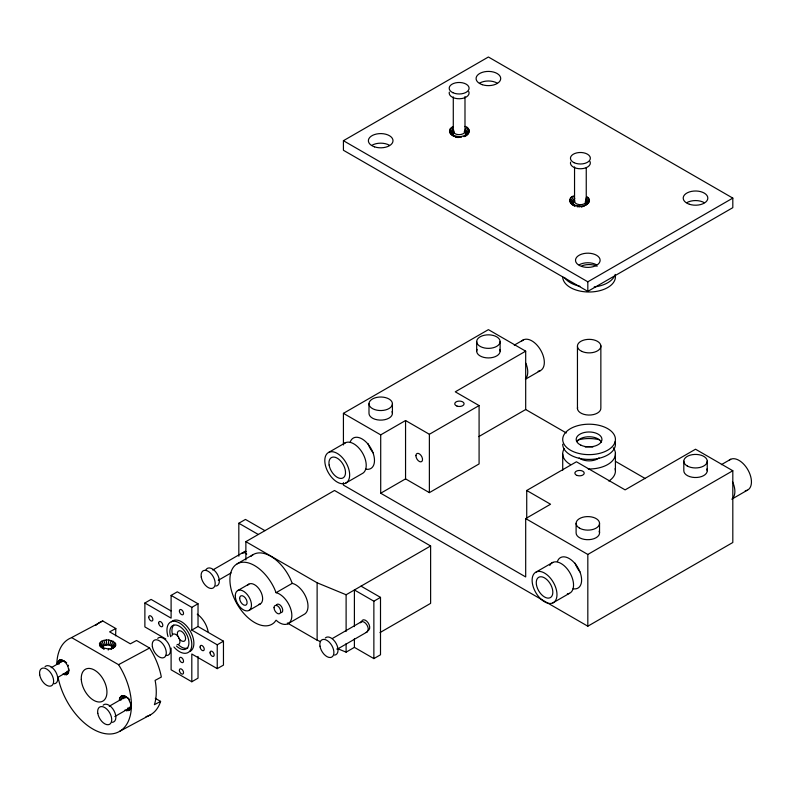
<?xml version="1.0" encoding="UTF-8"?>
<svg xmlns="http://www.w3.org/2000/svg" width="791" height="791" viewBox="0 0 791 791"><rect width="100%" height="100%" fill="white"/><g stroke="black" fill="none" stroke-linecap="round" stroke-linejoin="round"><path stroke-width="1.19" d="M171.024 610.919L151.091 599.41L144.882 603.009L144.882 626.917L165.853 639.019M171.103 648.086L171.103 669.799L191.808 681.763L191.808 654.009L217.238 668.632L223.458 665.122L223.458 641.185L198.027 626.502L191.808 630.091L217.238 644.803L217.238 668.632M238.823 556.221L238.823 523.247L245.457 519.42L264.926 530.652M245.872 559.979L245.872 541.657L334.514 490.479L430.62 545.968L430.62 603.365L380.006 632.582M320.464 641.57L317.122 640.196L317.122 582.789L245.872 541.657M337.193 648.472L346.112 652.15L346.112 643.607M346.112 631.386L346.112 594.753L430.62 545.968M346.112 652.15L354.398 647.364L354.398 638.821M354.398 626.61L354.398 589.967L373.866 601.209L380.501 597.383L380.501 654.78L373.866 658.606L354.398 647.364M373.866 658.606L373.866 601.209M453.283 131.454L453.283 96.898M464.989 131.098L464.989 96.542M574.543 201.468L574.543 166.901M586.25 201.112L586.25 167.781M124.978 710.021L126.797 710.733L129.793 709.923L131.029 706.531L130.861 702.448M130.683 708.489L130.792 704.85L129.793 709.923M115.615 635.826L115.832 628.529L102.8 621.004L101.95 621.291A52.72 31.492 61.8 0 0 95.78 625.414M62.845 674.09L66.296 674.763L67.621 674.001L68.501 672.577L68.599 670.175M454.37 136.349C449.288 135.202 447.597 128.28 453.302 126.59M451.177 134.371L454.083 136.101L452.996 134.361L454.321 131.731M571.3 203.722L575.275 206.154C570.034 205.096 567.167 197.938 573.435 195.95L574.731 198.63M574.207 205.452L573.178 202.783L574.721 200.924M67.621 674.001L68.016 670.837M108.842 640.018C105.51 639.81 101.08 640.216 99.458 643.627L100.259 646.425L104.165 649.203L102.85 646.919L104.165 645.505L108.209 644.863L108.842 640.018L113.36 641.392L115.664 643.953L115.664 645.387L114.873 646.731L111.65 648.838M579.744 207.084L579.852 206.243C584.994 207.252 593.507 201.023 587.011 196.692L585.953 198.373M65.653 662.057L61.451 659.773L59.809 659.803L57.595 661.998L57.249 663.936L59.236 663.975M68.501 672.577L68.847 668.79M127.786 697.939L125.393 696.298L121.923 695.625L119.688 697.83L119.342 699.788L121.349 699.837M128.458 710.694L129.259 707.253M66.296 674.763L67.116 671.361M465.009 126.382C471.357 127.905 469.617 135.548 463.971 136.635L465.85 134.124L464.248 131.543M586.586 204.562L584.094 205.996L585.726 204.404L585.281 201.675M155.293 698.324L160.583 701.38L160.217 702.566A52.72 31.492 61.8 0 1 146.019 716.636M108.209 644.863L109.603 645.14L111.284 640.512M126.797 710.733L127.875 707.965M64.654 674.792L65.544 672.518M68.847 670.63L67.868 665.992L68.283 665.211M110.789 649.342L115.664 645.387M109.603 645.14L110.789 645.644L113.36 641.392M464.772 130.703L466.878 127.331M108.209 650.014L108.851 649.045L113.36 647.849M465.148 132.315L468.282 128.528M586.062 200.726L588.415 197.879M112.104 647.928L111.65 646.326L114.863 642.579M465.701 133.195L469.132 129.882M585.824 202.555L589.255 199.243M582.314 206.016L581.336 206.935L582.819 206.57M112.104 647.107L115.664 643.953M465.85 134.124L469.36 131.316M585.983 203.475L589.493 200.677M465.602 135.043L468.974 132.74M585.726 204.404L589.107 202.101M111.65 648.689L114.873 646.731M464.96 135.904L467.985 134.065M585.083 205.255L588.108 203.416M217.238 644.803L223.458 641.185M191.808 681.763L198.027 678.154L198.027 656.451M343.423 140.699L488.403 57.001L732.812 198.106L732.812 207.667L587.822 291.375L343.423 150.27L343.423 140.699L587.822 281.804L732.812 198.106M343.423 444.967L343.423 413.347L488.403 329.639L525.689 351.164L525.689 409.52L478.743 436.632M328.908 452.284L345.479 442.713M514.269 345.153L523.583 339.764M380.708 434.872L405.556 420.525L429.375 434.279L479.089 405.575L479.089 463.931L429.375 492.635L405.556 478.881L380.708 493.228L380.708 434.872L343.423 413.347M525.689 351.164L455.27 391.822L479.089 405.575M345.538 483.212A17.57 10.145 60 0 0 341.069 456.318A17.57 10.145 60 0 0 325.071 463.714A17.57 10.145 60 0 0 345.538 483.212L362.11 473.641A17.57 10.145 60 0 0 362.11 452.314A17.57 10.145 60 0 0 343.739 443.939M525.718 379.067L540.213 370.702M212.73 570.004L242.659 552.721M144.882 603.009L171.103 618.137L171.103 595.405L177.313 591.826L198.027 603.78L198.027 626.502M51.168 667.703L61.856 661.533M237.142 563.845L253.298 554.521M218.276 580.307L231.101 572.902M57.783 677.393L67.403 671.836M171.103 595.405L191.808 607.369L198.027 603.78M237.676 590.6L248.858 584.144M276.079 592.686L278.125 593.359A17.57 10.145 60 0 1 291.849 615.556A17.57 10.145 60 0 1 278.125 621.904L276.079 620.223L274.507 622.28A34.853 20.121 60 0 1 238.071 605.659A34.853 20.121 60 0 1 238.071 563.36A34.853 20.121 60 0 1 274.507 588.82L276.079 592.686L292.235 583.353L294.282 584.035A17.57 10.145 60 0 1 306.928 599.776A17.57 10.145 60 0 1 303.892 614.518L287.736 623.852M249.096 610.385L260.279 603.928M109.257 706.244L124.227 697.603M114.804 716.557L129.773 707.915M526.727 518.441L526.727 490.479L576.431 461.776L625.108 489.876L695.526 449.219L732.812 470.744L732.812 542.497L587.822 626.205L343.423 485.101L343.423 482.668M380.708 493.228L525.689 576.936L525.689 518.58L550.546 504.233L526.727 490.479M332.507 638.426L361.368 621.756M336.986 649.352L366.915 632.068M721.382 464.653L730.706 459.274M536.229 571.972L552.8 562.411M525.689 518.58L587.822 554.451L732.812 470.744M731.804 499.17L747.337 490.202M552.86 602.91A17.57 10.145 60 0 0 548.39 576.006A17.57 10.145 60 0 0 532.392 583.402A17.57 10.145 60 0 0 552.86 602.91L569.431 593.339M56.833 663.698A52.72 31.492 61.8 0 1 58.178 654.068L59.068 651.22A52.72 31.492 61.8 0 1 70.903 637.951L102.8 621.004M115.832 628.529L109.623 631.861L130.337 643.815L136.546 640.492L149.578 648.017L150.379 649.253A52.72 31.492 61.8 0 1 161.028 675.504L161.315 677.056L155.105 680.389L155.52 682.603A52.72 31.492 61.8 0 1 154.907 703.041L154.383 704.712L160.583 701.38M71.754 637.665L118.531 664.677L149.578 648.017M119.55 731.398L150.597 714.738M466.453 135.202L459.719 136.883L452.828 135.449M108.851 649.045L101.762 647.611M572.951 204.81L579.852 206.243M57.595 661.998L60.007 662.462M119.688 697.83L123.584 698.611M125.393 696.298L129.714 699.798M58.485 660.574L61.817 661.731M120.578 696.396L125.057 697.988M455.151 136.794L456.486 137.318L454.884 136.26M317.122 582.789L346.112 594.753M59.809 659.803L64.625 661.662L61.451 659.773M121.923 695.625L125.818 697.553M525.689 409.52L566.277 432.954M615.418 461.331L645.327 478.595M361.032 586.141L380.501 597.383M238.823 523.247L258.301 534.479M287.341 623.001L317.122 640.196M123.574 695.586L126.758 697.533M63.26 660.475L66.671 662.838M127.193 697.672L128.804 698.72M570.173 202.437L573.475 204.622M450.039 133.086L453.352 135.271M100.259 646.425L103.305 648.521M569.629 201.033L573.129 203.712M449.496 131.682L452.996 134.361M110.789 645.644L111.65 646.326M99.468 645.051L102.85 647.74M569.708 199.589L573.178 202.783M449.575 130.238L453.045 133.422M99.458 643.627L102.85 646.919M570.4 198.205L573.623 201.883M450.267 128.854L453.5 132.532M577.371 206.105L578.132 206.995M457.238 136.744L458.009 137.634M65.04 661.84L67.868 665.992M100.259 642.282L103.295 646.158M571.675 196.969L574.444 201.082M451.542 127.608L453.767 130.901M118.531 664.677L119.332 665.913A52.72 31.492 61.8 0 1 129.981 692.165L130.683 695.932A52.72 31.492 61.8 0 1 130.06 716.369L129.17 719.217A52.72 31.492 61.8 0 1 92.804 729.005A52.72 31.492 61.8 0 1 58.257 678.283L58.109 677.501M101.762 641.155L104.165 645.505M128.795 699.59L130.812 704.247M292.235 583.353L290.663 579.487A34.853 20.121 60 0 0 250.787 556.468M103.839 640.364L105.341 645.051M106.281 639.968L106.736 644.833M707.243 461.183L707.243 470.744M683.81 461.183L683.81 470.744A11.717 6.763 0 0 0 697.059 477.457A11.717 6.763 0 0 0 706.847 468.994M615.418 453.292L615.418 470.507M600.853 345.756L600.853 407.938A11.717 6.763 0 0 1 588.544 415.048A11.717 6.763 0 0 1 577.578 407.236M599.538 523.365L599.538 532.926M587.822 281.804L587.822 291.375M587.822 554.451L587.822 626.205M577.45 346.468L577.45 408.65M576.105 523.365L576.105 532.926A11.717 6.763 0 0 0 589.354 539.64A11.717 6.763 0 0 0 599.143 531.176M562.717 454.242L562.717 470.24M500.12 341.603A11.717 6.763 0 0 1 482.55 347.457A11.717 6.763 0 0 1 482.55 335.74A11.717 6.763 0 0 1 500.12 341.603L500.12 351.164M476.686 341.603L476.686 351.164M429.375 434.279L429.375 492.635M405.556 420.525L405.556 478.881M392.425 403.786A11.717 6.763 0 0 1 374.845 409.639A11.717 6.763 0 0 1 374.845 397.922A11.717 6.763 0 0 1 392.425 403.786L392.425 413.347M368.992 403.786L368.992 413.347A11.717 6.763 0 0 0 382.231 420.061A11.717 6.763 0 0 0 392.02 411.597M191.808 607.369L191.808 630.091M157.706 638.367A9.957 5.755 60 0 1 169.096 644.942A9.957 5.755 60 0 1 165.576 655.423M172.478 634.511A5.853 3.382 60 0 1 179.181 638.377A5.853 3.382 60 0 1 177.105 644.546M171.776 635.924A5.853 3.382 60 0 1 172.042 635.124M177.866 636.389A5.853 3.382 60 0 1 181.09 631.099A5.853 3.382 60 0 1 185.351 639.959A5.853 3.382 60 0 1 178.529 637.764M170.678 636.715A13.477 7.781 60 0 1 177.728 625.473A13.477 7.781 60 0 1 188.891 643.518A13.477 7.781 60 0 1 176.442 646.029M171.4 621.835A17.57 10.145 60 0 1 189.771 630.209A17.57 10.145 60 0 1 189.771 651.537M168.028 636.547A17.57 10.145 60 0 1 177.797 622.122A17.57 10.145 60 0 1 191.649 646.672A17.57 10.145 60 0 1 173.931 647.018M187.833 647.928A13.477 7.781 60 0 1 178.509 644.833M172.497 634.669A13.477 7.781 60 0 1 173.743 625.157M197.256 614.182A17.57 10.145 60 0 1 208.112 631.732M45.038 666.635A9.957 5.755 60 0 1 55.963 672.291A9.957 5.755 60 0 1 54.253 683.78M103.127 705.186A9.957 5.755 60 0 1 114.062 710.832A9.957 5.755 60 0 1 112.342 722.331M205.858 569.985A9.957 5.755 60 0 1 217.011 573.683A9.957 5.755 60 0 1 215.814 586.082M242.086 553.127A5.853 3.382 60 0 1 246.713 554.066M325.309 637.981A9.957 5.755 60 0 1 336.234 643.627A9.957 5.755 60 0 1 334.524 655.126M360.36 622.784A5.853 3.382 60 0 1 366.915 624.959A5.853 3.382 60 0 1 366.213 632.256M243.114 553.176A5.853 3.382 60 0 1 246.041 551.485M361.586 621.578A5.853 3.382 60 0 1 368.102 622.784A5.853 3.382 60 0 1 367.657 630.467M247.573 585.33A11.42 6.595 60 0 1 260.279 590.739A11.42 6.595 60 0 1 258.608 604.443M276.217 605.55A4.687 2.709 60 0 1 281.438 606.509A4.687 2.709 60 0 1 281.082 612.659M499.724 349.414A11.717 6.763 0 0 1 488.403 357.928A11.717 6.763 0 0 1 477.092 349.414M615.101 468.608A26.36 15.217 0 0 1 608.843 481.057M613.262 447.726A26.36 15.217 0 0 1 588.237 468.984M570.43 464.535A26.36 15.217 0 0 1 564.26 448.616M578.092 439.925A26.36 15.217 0 0 1 599.538 439.796M599.024 457.94A12.3 7.099 0 0 1 579.111 457.94M585.271 447.014A12.3 7.099 0 0 1 592.864 447.014M350.245 442.031A17.57 10.145 60 0 1 370.85 448.22A17.57 10.145 60 0 1 365.907 469.152M557.368 561.61A17.57 10.145 60 0 1 577.974 567.8A17.57 10.145 60 0 1 573.02 588.731M373.401 453.016A17.57 10.145 60 0 1 367.973 443.603M579.951 571.903A17.57 10.145 60 0 1 575.097 563.182M590.017 161.532A9.957 5.755 0 0 1 580.92 168.76A9.957 5.755 0 0 1 570.558 162.125M585.617 199.757A5.853 3.382 0 0 1 581.316 204.632A5.853 3.382 0 0 1 574.612 200.756M468.756 91.529A9.957 5.755 0 0 1 459.66 98.756A9.957 5.755 0 0 1 449.298 92.112M464.792 130.406A5.853 3.382 0 0 1 458.829 134.658A5.853 3.382 0 0 1 453.668 130.07M479.712 83.065A12.3 7.099 0 0 1 497.104 83.065M686.825 202.644A12.3 7.099 0 0 1 704.227 202.644M372.007 145.247A12.3 7.099 0 0 1 389.399 145.247M579.131 264.827A12.3 7.099 0 0 1 596.523 264.827M456.852 137.288A6.447 3.718 0 0 1 461.598 137.199M576.985 206.649A6.447 3.718 0 0 1 581.721 206.56M615.101 274.408A26.36 15.217 0 0 1 591.134 291.958A26.36 15.217 0 0 1 562.708 276.791M614.142 276.712A26.36 15.217 0 0 1 594.209 286.935M579.941 286.283A26.36 15.217 0 0 1 564.458 277.453M582.047 265.766A12.883 7.445 0 0 1 597.175 266.221M615.101 441.803A26.36 15.217 0 0 1 572.476 451.246A26.36 15.217 0 0 1 579.625 425.212A26.36 15.217 0 0 1 615.101 441.803A26.36 15.217 0 0 1 591.134 459.373A26.36 15.217 0 0 1 562.708 444.206M577.034 441.536A12.883 7.445 0 0 1 589.74 436.77A12.883 7.445 0 0 1 601.516 442.278M521.852 340.99A17.57 10.145 60 0 1 541.133 350.967A17.57 10.145 60 0 1 538.117 371.246M525.867 363.277A17.57 10.145 60 0 1 525.382 379.037M728.966 460.5A17.57 10.145 60 0 1 748.256 470.467A17.57 10.145 60 0 1 745.241 490.746M732.506 481.67A17.57 10.145 60 0 1 732.506 498.538M549.765 565.486A17.57 10.145 60 0 1 569.431 572.012A17.57 10.145 60 0 1 567.325 593.893M152.366 646.534A9.957 5.755 60 0 0 163.964 657.588A9.957 5.755 60 0 0 161.433 642.351A9.957 5.755 60 0 0 152.366 646.534M179.428 611.483A2.927 1.691 60 0 0 182.84 614.736A2.927 1.691 60 0 0 182.098 610.247A2.927 1.691 60 0 0 179.428 611.483M210.05 652.832A2.927 1.691 60 0 0 213.323 656.411A2.927 1.691 60 0 0 212.947 652.071A2.927 1.691 60 0 0 210.05 652.832M200.103 647.087A2.927 1.691 60 0 0 203.386 650.667A2.927 1.691 60 0 0 203.01 646.326A2.927 1.691 60 0 0 200.103 647.087M158.684 623.17A2.927 1.691 60 0 0 161.957 626.749A2.927 1.691 60 0 0 161.582 622.418A2.927 1.691 60 0 0 158.684 623.17M148.738 617.435A2.927 1.691 60 0 0 152.02 621.014A2.927 1.691 60 0 0 151.645 616.673A2.927 1.691 60 0 0 148.738 617.435M179.428 670.798A2.927 1.691 60 0 0 182.84 674.041A2.927 1.691 60 0 0 182.098 669.562A2.927 1.691 60 0 0 179.428 670.798M179.428 659.318A2.927 1.691 60 0 0 182.84 662.561A2.927 1.691 60 0 0 182.098 658.082A2.927 1.691 60 0 0 179.428 659.318M39.708 674.812A9.957 5.755 60 0 0 51.306 685.866A9.957 5.755 60 0 0 48.765 670.62A9.957 5.755 60 0 0 39.708 674.812M97.797 713.363A9.957 5.755 60 0 0 109.395 724.408A9.957 5.755 60 0 0 106.864 709.171A9.957 5.755 60 0 0 97.797 713.363M201.26 577.114A9.957 5.755 60 0 0 212.868 588.158A9.957 5.755 60 0 0 210.327 572.921A9.957 5.755 60 0 0 201.26 577.114M319.979 646.148A9.957 5.755 60 0 0 331.577 657.202A9.957 5.755 60 0 0 329.036 641.966A9.957 5.755 60 0 0 319.979 646.148M81.285 679.41A18.163 10.847 61.8 0 0 101.288 701.765A18.163 10.847 61.8 0 0 99.735 674.446A18.163 10.847 61.8 0 0 81.285 679.41M235.303 595.831A11.42 6.595 60 0 0 247.425 610.899A11.42 6.595 60 0 0 247.425 594.743A11.42 6.595 60 0 0 235.303 595.831M239.653 598.342A5.27 3.045 60 0 0 245.25 605.293A5.27 3.045 60 0 0 245.25 597.838A5.27 3.045 60 0 0 239.653 598.342M274.042 607.666A4.687 2.709 60 0 0 279.005 613.856A4.687 2.709 60 0 0 279.005 607.221A4.687 2.709 60 0 0 274.042 607.666M457.069 406.129A4.687 2.709 0 0 0 464.099 403.786A4.687 2.709 0 0 0 457.069 401.442A4.687 2.709 0 0 0 457.069 406.129M415.918 455.685A4.687 2.709 60 0 0 420.881 461.865A4.687 2.709 60 0 0 420.881 455.24A4.687 2.709 60 0 0 415.918 455.685M577.193 475.48A4.687 2.709 0 0 0 584.223 473.137A4.687 2.709 0 0 0 577.193 470.793A4.687 2.709 0 0 0 577.193 475.48M687.241 465.968A11.717 6.763 0 0 0 706.847 462.933A11.717 6.763 0 0 0 692.491 454.647A11.717 6.763 0 0 0 687.241 465.968M579.536 528.141A11.717 6.763 0 0 0 599.143 525.115A11.717 6.763 0 0 0 584.796 516.83A11.717 6.763 0 0 0 579.536 528.141M574.128 162.709A9.957 5.755 0 0 0 590.234 159.139A9.957 5.755 0 0 0 576.827 152.871A9.957 5.755 0 0 0 574.128 162.709M452.867 92.695A9.957 5.755 0 0 0 468.974 89.126A9.957 5.755 0 0 0 455.567 82.857A9.957 5.755 0 0 0 452.867 92.695M482.253 84.677A12.3 7.099 0 0 0 500.713 78.517A12.3 7.099 0 0 0 482.253 72.367A12.3 7.099 0 0 0 482.253 84.677M689.376 204.256A12.3 7.099 0 0 0 707.826 198.106A12.3 7.099 0 0 0 689.376 191.946A12.3 7.099 0 0 0 689.376 204.256M374.548 146.859A12.3 7.099 0 0 0 393.008 140.699A12.3 7.099 0 0 0 374.548 134.549A12.3 7.099 0 0 0 374.548 146.859M581.672 266.438A12.3 7.099 0 0 0 600.132 260.279A12.3 7.099 0 0 0 581.672 254.129A12.3 7.099 0 0 0 581.672 266.438M581.78 351.372A11.717 6.763 0 0 0 600.725 347.17A11.717 6.763 0 0 0 584.954 339.794A11.717 6.763 0 0 0 581.78 351.372M580.96 445.204A12.883 7.445 0 0 0 601.793 440.577A12.883 7.445 0 0 0 584.45 432.469A12.883 7.445 0 0 0 580.96 445.204M536.446 584.757A11.717 6.763 60 0 0 550.091 597.749A11.717 6.763 60 0 0 547.105 579.823A11.717 6.763 60 0 0 536.446 584.757M329.125 465.059A11.717 6.763 60 0 0 342.77 478.061A11.717 6.763 60 0 0 339.784 460.125A11.717 6.763 60 0 0 329.125 465.059"/></g></svg>
